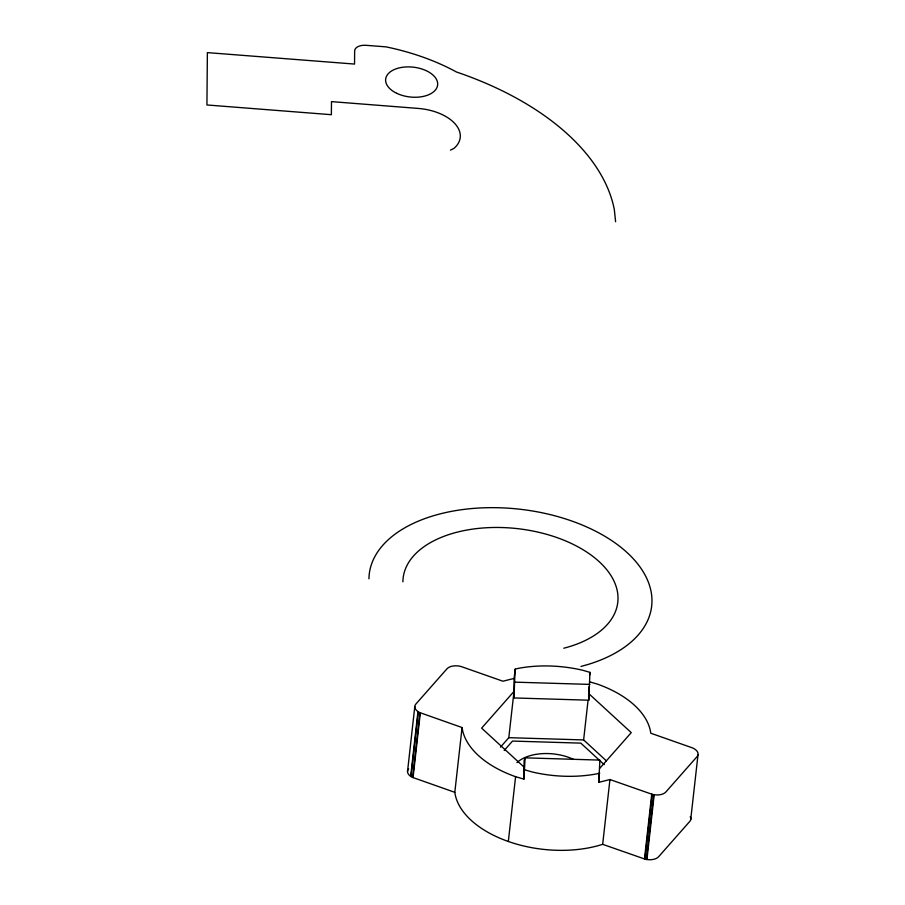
<?xml version="1.0" encoding="UTF-8"?>
<svg xmlns="http://www.w3.org/2000/svg" width="905" height="905" viewBox="0 0 905 905"><rect width="100%" height="100%" fill="white"/><g stroke="black" fill="none" stroke-linecap="round" stroke-linejoin="round"><path stroke-width="1.36" d="M513.95 697.947L514.119 678.411L515.149 669.157L518.327 668.354A95.036 54.515 6.4 0 1 582.865 670.3L589.947 672.37L588.759 700.199L513.95 697.947L515.149 669.157M514.119 678.411L502.92 681.216L462.07 666.861A11.369 6.516 6.4 0 0 458.168 665.944L457.659 665.888A11.369 6.516 6.4 0 0 446.968 668.806L415.893 704.045A11.369 6.516 6.4 0 0 414.795 706.511L414.784 706.805A11.369 6.516 6.4 0 0 417.952 711.556L418.314 711.794A11.369 6.516 6.4 0 0 419.897 712.642L462.07 727.541A95.036 54.515 6.4 0 0 515.59 776.694L523.95 779.137L524.108 760.562L525.092 757.847L599.891 760.098L598.748 782.35L609.947 779.544L652.211 794.341A11.369 6.516 6.4 0 0 653.693 794.658L654.191 794.748A11.369 6.516 6.4 0 0 665.899 791.954L696.963 756.716A11.369 6.516 6.4 0 0 697.97 754.827L698.027 754.544A11.369 6.516 6.4 0 0 693.784 748.525L693.388 748.322A11.369 6.516 6.4 0 0 692.087 747.756L650.786 733.22A95.036 54.515 6.4 0 0 597.277 684.067L590.105 681.974M523.95 779.137L525.092 757.847M588.759 700.199L588.872 686.974M598.748 782.35L598.816 774.556M690.244 816.683A11.369 6.516 6.4 0 1 690.764 819.33L690.707 819.613A11.369 6.516 6.4 0 1 689.701 821.502L658.625 856.741A11.369 6.516 6.4 0 1 646.928 859.524L646.419 859.445A11.369 6.516 6.4 0 1 644.948 859.117L602.673 844.32A95.036 54.515 6.4 0 1 454.808 792.327L412.635 777.429A11.369 6.516 6.4 0 1 411.04 776.581L410.678 776.343A11.369 6.516 6.4 0 1 407.522 771.58L407.533 771.286A11.369 6.516 6.4 0 1 408.63 768.82M368.957 578.804L369.07 575.976A142.119 81.518 6.4 0 1 580.207 524.199A142.119 81.518 6.4 0 1 588.499 664.327L580.999 666.442M407.522 771.58L414.795 706.511M410.678 776.343L417.952 711.556M411.04 776.581L418.314 711.794M412.635 777.429L419.897 712.642M413.065 777.61L420.327 712.835M454.808 792.327L462.07 727.541M500.488 747.123L508.814 737.677L514.006 691.409L481.63 728.129L524.052 767.101L523.576 771.309M508.327 841.48L515.59 776.694M589.653 675.017L589.947 672.37M606.384 760.845L583.623 739.928L588.024 700.674M602.673 844.32L609.947 779.544M644.462 858.992L651.736 794.205M644.948 859.117L652.211 794.341M646.419 859.445L653.693 794.658M646.928 859.524L654.191 794.748M690.707 819.613L698.027 754.544M504.198 750.505L512.513 741.071L580.795 743.129L604.246 764.668M599.777 768.3L631.238 732.631L588.816 693.66M450.464 150.106L453.891 148.454A42.399 24.322 6.4 0 0 455.091 123.849A42.399 24.322 6.4 0 0 418.404 108.442L331.49 101.62L331.354 114.697L206.928 104.969L207.381 52.614L354.534 64.063L354.647 50.974A11.369 6.516 6.4 0 1 366.016 45.307L386.039 46.868A172.323 98.837 6.4 0 1 456.448 71.993A274.305 157.334 6.4 0 1 614.337 209.655L615.604 221.748M599.789 773.096L596.621 773.899A95.036 54.515 6.4 0 1 532.072 771.954L524.99 769.884M515.047 682.155L589.845 684.406M508.814 737.677L583.623 739.928M402.906 581.825A108 61.947 6.4 0 1 564.686 540.534A108 61.947 6.4 0 1 563.77 648.218M516.947 762.598A39.786 22.829 6.4 0 1 573.725 759.465M396.786 93.328A26.143 15 6.4 0 0 437.59 85.274A26.143 15 6.4 0 0 400.542 67.615A26.143 15 6.4 0 0 396.786 93.328"/></g></svg>
